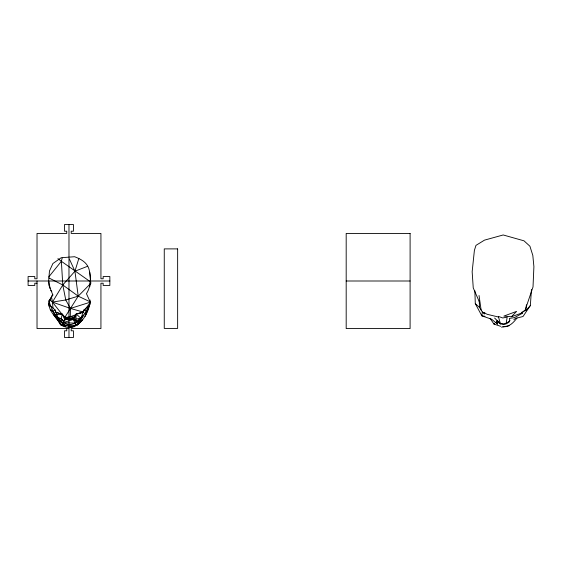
<?xml version="1.0" encoding="UTF-8"?>
<svg xmlns="http://www.w3.org/2000/svg" width="562" height="562" viewBox="0 0 562 562"><rect width="100%" height="100%" fill="white"/><g stroke="black" fill="none" stroke-linecap="round" stroke-linejoin="round"><path stroke-width="0.84" d="M68.978 319.195L70.299 316.75L70.433 308.433L65.761 299.96L62.782 284.976L61.37 261.302L62.157 258.063M513.816 319.778L515.417 318.422L523.011 316.511L530.352 305.538L531.455 289.521M509.825 320.621L506.025 323.881L500.482 323.972L497.307 320.347L496.583 322.033L503.622 324.407L508.736 322.504L509.825 320.621L509.425 318.394L514.462 317.621L522.147 313.42L522.73 311.952L525.063 310.336L525.828 310.758L526.411 304.773M52.87 295.008L52.329 295.064L49.035 301.794C47.763 311.13 56.706 317.108 60.394 324.695C76.179 334.643 88.29 315.549 90.257 302.047L86.464 293.708C91.177 286.114 91.241 276.876 88.775 268.411C86.464 261.969 80.591 259.026 74.606 256.722L61.167 257.74L52.891 263.543L49.47 271.01L48.676 280.663L48.746 284.822L52.87 295.008L49.231 300.389M90.117 300.045L89.59 304.344L85.768 314.959M73.355 319.455L73.65 317.769L76.186 314.017L83.626 311.847M506.025 323.881L507.198 317.123M89.779 286.725L90.475 279.995L89.709 272.156M82.221 317.432L82.572 315.802M83.274 312.528L83.801 310.076L88.908 305.981M85.031 316.554L86.52 310.653L90.011 304.007M53.025 308.109L52.421 302.096L62.782 284.976L74.936 271.214L78.884 258.344M484.809 312.57L484.36 314.017L482.351 312.008L479.477 307.393L475.297 303.656L474.855 290.716M77.17 325.265L79.017 323.136L80.261 320.424L83.801 310.076L86.52 310.653L88.044 308.678M74.184 319.673L76.186 314.017L83.633 312.367M65.375 325.791L64.096 324.794L63.035 322.679L63.752 320.993L65.606 319.167L74.044 319.385L76.27 321.267L82.01 317.059M65.592 326.663L60.429 324.162C67.897 326.382 75.933 324.527 80.907 318.268L76.186 314.017L75.877 319.033L76.27 321.267L75.189 323.15L75.463 325.588M75.027 320.41L75.877 319.033L80.907 318.268M65.108 316.926L78.223 296.16L90.946 283.206M77.12 324.407L86.52 310.653L79.017 323.136L77.282 324.766M60.183 321.078L63.035 322.679L65.606 319.167L74.044 319.385M497.616 320.628L496.583 322.033L499.189 322.131M517.047 317.98C513.563 322.504 509.2 327.232 502.955 326.782M78.273 313.793L83.064 312.015L90.159 302.735M68.978 326.452L70.067 325.054L74.767 326.206M48.782 276.918L61.37 261.302L90.967 282.194M525.828 310.758L530.352 305.538M511.441 316.722L516.611 311.369L503.847 316.104L511.441 316.722L521.072 313.287L525.063 310.336L533.015 286.929L533.9 266.634L532.818 255.401L529.917 246.226L523.995 240.817L503.194 234.965L484.507 240.129L475.986 245.369L474.398 250.336L472.157 271.741L473.246 287.92L479.667 302.581M82.474 320.003L79.017 323.136L72.055 326.775L69.407 327.428M80.387 319.975L75.189 323.15L63.035 322.679L73.257 319.462L76.27 321.267M80.261 320.424L75.189 323.15L73.257 319.462M50.215 309.76L52.765 311.158L55.174 310.041L60.162 323.41M58.806 319.581L61.075 318.689L62.347 314.207L55.139 312.015M89.885 301.703L78.223 296.16L74.936 271.214L87.658 266.262M64.679 317.607L70.299 316.75L75.884 314.678M49.899 299.925L52.421 302.096L70.433 308.433L89.85 302.328M66.829 318.085L69.196 318.612L73.65 317.769M506.46 317.263L502.744 317.966L499.07 316.638M501.473 327.147L509.102 325.756M51.409 296.188L52.421 302.096L65.761 299.96L78.223 296.16L62.782 284.976L48.978 277.979M64.735 317.565L69.196 318.612L73.938 317.93M60.394 324.695L72.055 326.775L73.453 326.62M490.092 318.338L493.942 324.056L494.834 323.965L493.984 323.515M56.579 314.439L62.347 314.207L64.792 317.017L65.501 319.546M72.055 326.775L74.606 326.684M28.1 281L48.683 281M109.85 281L48.817 281L50.116 288.594M346.185 281L410.098 281M37.022 283.227L34.788 283.227L34.788 285.461L28.1 285.461L28.1 276.539L34.788 276.539L34.788 278.773L37.022 278.773L37.022 233.434L66.745 233.434L66.745 231.207L64.518 231.207L64.518 224.519L73.432 224.519L73.432 231.207L71.205 231.207L71.205 233.434L100.935 233.434L100.935 278.773L103.162 278.773L103.162 276.539L109.85 276.539L109.85 285.461L103.162 285.461L103.162 283.227L100.935 283.227L100.935 328.566L71.205 328.566L71.205 330.793L73.432 330.793L73.432 337.481L64.518 337.481L64.518 330.793L66.745 330.793L66.745 328.566M68.978 328.566L37.022 328.566L37.022 281M507.001 322.433L508.736 322.504M70.299 316.75L74.514 317.094M57.661 318.099L61.075 318.689L63.752 320.993L59.677 320.192M500.672 326.325L493.942 324.056M498.227 316.961L487.268 314.327L482.351 312.008L481.831 315.823L491.595 319.23L497.644 324.148L495.979 322.37M55.652 312.43L62.347 314.207L64.82 319.813M484.964 316.315L481.831 315.823L475.297 303.656M70.433 308.433L83.064 312.015M63.035 322.679L70.067 325.054M64.792 317.017L69.196 318.612M57.914 317.453L61.075 318.689L62.249 319.876M60.429 324.162L62.677 325.25M57.907 258.618L61.37 261.302M62.08 323.157L64.096 324.794L58.553 318.872L51.873 309.81M49.997 305.398L55.174 310.041M494.623 318.043L500.482 323.972L498.339 316.371M50.763 290.385L51.802 291.573M52.421 302.096L64.145 316.933M53.65 314.699L61.279 324.604L52.765 311.158L48.634 300.712M521.325 312.205L522.147 313.42M52.765 311.158L57.872 319.827M58.729 321.274L59.579 322.714M74.936 271.214L68.978 258.12L68.978 337.481M48.606 303.044L49.084 306.199M479.028 295.486L481.128 310.048M479.246 300.726L479.477 307.393M68.978 224.519L68.978 257.178M410.098 233.434L346.185 233.434L346.185 328.566L410.098 328.566L410.098 233.434M177.641 248.889L164.259 248.889L164.259 328.412L177.641 328.412L177.641 248.889"/></g></svg>
